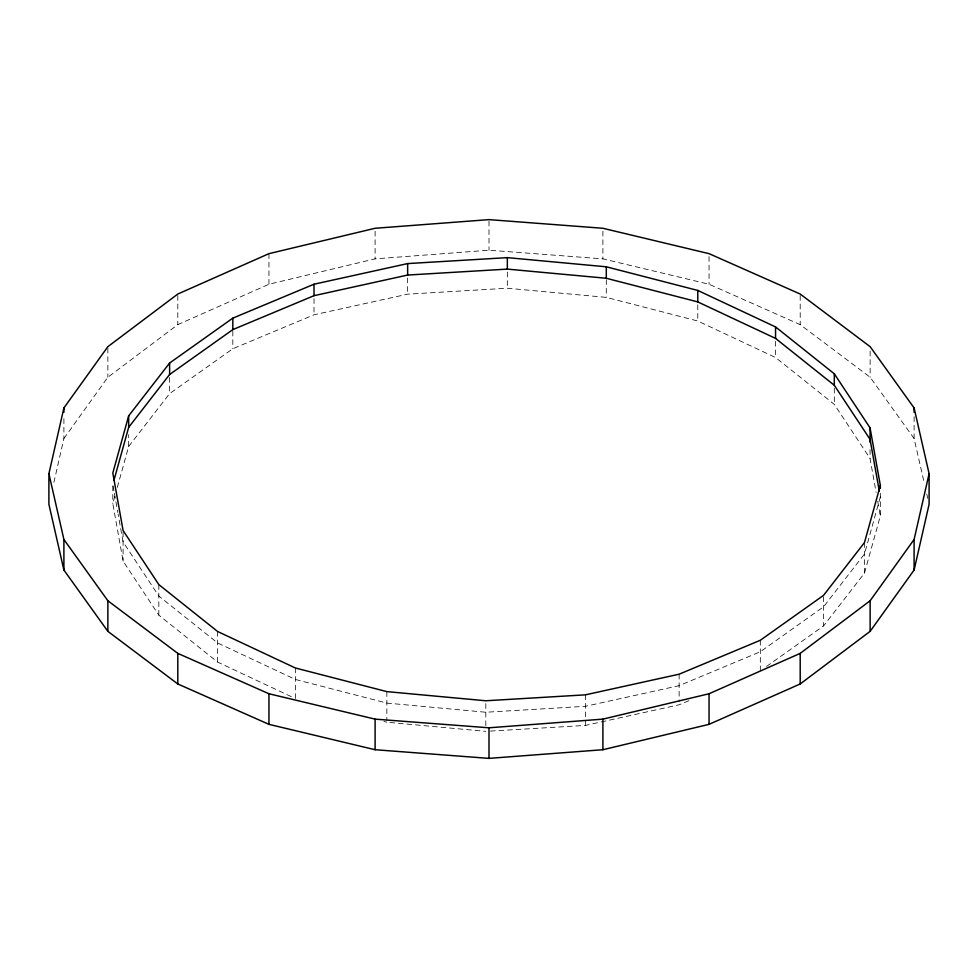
<?xml version="1.0" encoding="UTF-8"?>
<svg xmlns="http://www.w3.org/2000/svg" width="978" height="978" viewBox="0 0 978 978"><rect width="100%" height="100%" fill="white"/><g stroke="black" fill="none" stroke-linecap="round" stroke-linejoin="round"><path stroke-width="0.73" stroke-dasharray="4.89 3.67" d="M53.9 482.374L63.9 438.523L63.9 416.689M291.273 696.642L217.593 662.069L158.839 615.186L123.094 561.127L112.812 503.572L114.842 496.249M117.287 487.46L128.668 446.445L128.668 434.684M880.334 496.897L864.479 554.025L823.537 606.837L760.322 651.739L679.135 685.664L585.504 706.299L485.809 712.241L386.848 703.084L295.368 679.453L217.593 642.949L158.839 596.079L123.094 542.02L118.081 513.976M766.52 666.458L823.537 625.957L864.479 573.145L880.334 516.005L880.334 492.594M63.9 438.523L107.861 377.251L177.8 324.623L268.95 284.243L375.1 258.864L489 250.197L602.9 258.864L709.05 284.243L800.2 324.623L870.139 377.251L914.1 438.523L924.1 482.374M128.668 446.445L169.61 393.621L232.825 348.73L314.011 314.806L407.643 294.17L507.337 288.229L606.299 297.385L697.779 321.016L775.554 357.52L834.307 404.391L870.053 458.45L876.117 492.386M688.928 700.688L679.135 704.783L585.504 725.419L490.345 731.092M389.843 722.473L485.809 731.361M383.902 721.434L386.848 722.192M926.765 494.061L927.767 498.45M877.706 501.249L880.334 516.005M113.069 485.932L114.133 491.836M114.389 493.315L117.825 512.496M914.1 416.689L914.1 438.523M870.139 351.029L870.139 377.251M870.053 449.623L870.053 458.45M864.479 542.558L864.479 573.145M834.307 388.217L834.307 404.391M823.537 596.812L823.537 625.957M800.2 295.503L800.2 324.623M775.554 341.346L775.554 357.52M760.322 640.272L760.322 670.859M709.05 256.578L709.05 284.243M697.779 304.843L697.779 321.016M679.135 674.197L679.135 701.837M606.299 279.745L606.299 297.385M602.9 231.187L602.9 258.864M585.504 694.832L585.504 725.419M507.337 272.055L507.337 288.229M489 221.077L489 250.197M485.809 703.647L485.809 728.414M407.643 277.996L407.643 294.17M386.848 691.617L386.848 720.725M375.1 231.187L375.1 258.864M314.011 298.632L314.011 314.806M295.368 667.986L295.368 698.561M268.95 253.657L268.95 284.243M232.825 331.077L232.825 348.73M217.593 631.482L217.593 662.069M177.8 295.503L177.8 324.623M169.61 377.447L169.61 393.621M158.839 584.612L158.839 615.186M123.094 531.983L123.094 561.127M112.812 485.932L112.812 503.572M107.861 348.119L107.861 377.251"/><path stroke-width="1.47" d="M48.9 473.707L63.9 407.948L107.861 346.664L177.8 294.036L268.95 253.657L375.1 228.277L489 219.622L602.9 228.277L709.05 253.657L800.2 294.036L870.139 346.664L914.1 407.948L929.1 473.707L929.1 504.293L914.1 570.052L870.139 631.336L800.2 683.964L709.05 724.343L602.9 749.723L489 758.378L375.1 749.723L268.95 724.343L177.8 683.964L107.861 631.336L63.9 570.052L48.9 504.293L48.9 473.707L63.9 539.477L63.9 570.052M914.1 570.052L914.1 539.477L929.1 473.707M128.668 415.858L112.812 472.997L123.094 530.553L158.839 584.612L217.593 631.482L295.368 667.986L386.848 691.617L485.809 700.774L585.504 694.832L679.135 674.197L760.322 640.272L823.537 595.37L864.479 542.558L880.334 485.418L870.053 427.863L834.307 373.804L775.554 326.933L697.779 290.429L606.299 266.798L507.337 257.642L407.643 263.583L314.011 284.219L232.825 318.143L169.61 363.046L128.668 415.858L128.668 427.325L114.023 480.064M63.9 539.477L107.861 600.749L177.8 653.377L268.95 693.757L375.1 719.136L489 727.803L602.9 719.136L709.05 693.757L800.2 653.377L870.139 600.749L914.1 539.477M128.668 427.325L169.61 374.513L232.825 329.61L314.011 295.686L407.643 275.05L507.337 269.109L606.299 278.265L697.779 301.909L775.554 338.4L834.307 385.271L870.053 439.33L879.283 490.993M914.1 407.948L914.1 412.313M880.334 485.418L880.334 488.291M870.053 427.863L870.053 442.276M870.139 600.749L870.139 631.336M834.307 373.804L834.307 385.271M800.2 653.377L800.2 683.964M775.554 326.933L775.554 338.4M709.05 693.757L709.05 724.343M697.779 290.429L697.779 301.909M606.299 266.798L606.299 278.265M602.9 719.136L602.9 749.723M507.337 257.642L507.337 269.109M489 727.803L489 758.378M407.643 263.583L407.643 275.05M375.1 719.136L375.1 749.723M314.011 284.219L314.011 295.686M268.95 693.757L268.95 724.343M232.825 318.143L232.825 329.61M177.8 653.377L177.8 683.964M169.61 363.046L169.61 374.513M107.861 600.749L107.861 631.336M63.9 407.948L63.9 412.313"/></g></svg>
